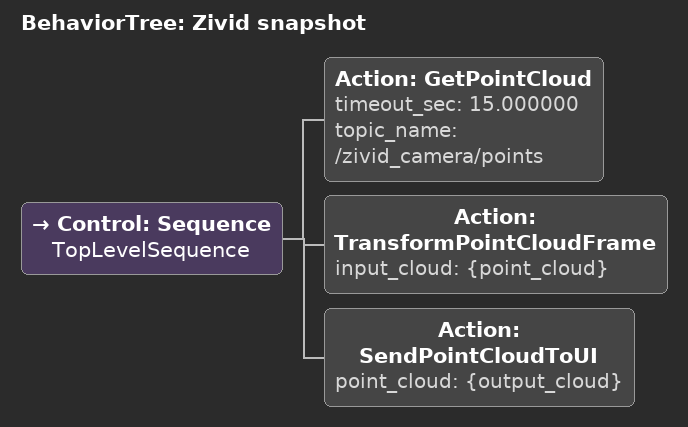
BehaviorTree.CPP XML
<?xml version='1.0' encoding='UTF-8'?>
<root BTCPP_format="4" main_tree_to_execute="Zivid snapshot">
  <BehaviorTree ID="Zivid snapshot" _description="">
    <Control ID="Sequence" name="TopLevelSequence">
      <Action ID="GetPointCloud" timeout_sec="15.000000" topic_name="/zivid_camera/points"/>
      <Action ID="TransformPointCloudFrame" input_cloud="{point_cloud}"/>
      <Action ID="SendPointCloudToUI" point_cloud="{output_cloud}"/>
    </Control>
  </BehaviorTree>
</root>
